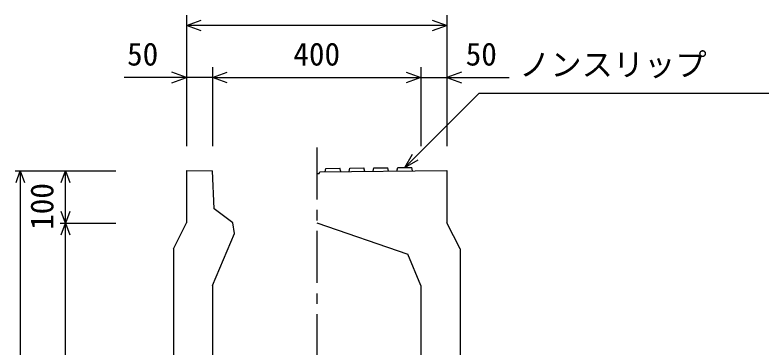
# Model space of a CAD drawing. Units: millimetres, scale not verified. Extents: x -16800 to 16800, y -5940 to 5940.
# Drawn here: x 8771 to 10218, y 3234 to 3873 of the extents above; entities that cross this region are included whole.
import ezdxf
from ezdxf.enums import TextEntityAlignment as Align

# ---------------------------------------------------------------- set-up
doc = ezdxf.new("R2010")
doc.units = ezdxf.units.MM
doc.header["$LTSCALE"] = 20
doc.linetypes.add('CHAIN1', pattern=[8, 5, -1, 1, -1])
for name, color, linetype, lineweight in [('0-0_DIM', 7, 'Continuous', 25), ('0-2_HATCH', 6, 'Continuous', 25), ('0-5_OUTLINE', 3, 'Continuous', 25)]:
    doc.layers.add(name, color=color, linetype=linetype, lineweight=lineweight)
doc.styles.add('ＭＳ ゴシック', font='')
doc.styles.get('ＭＳ ゴシック').set_extended_font_data('MS Gothic')

msp = doc.modelspace()

# ---------------------------------------------------------------- linework, layer by layer
at = {"layer": '0-0_DIM'}
for p, q in [((9100, 3872.67), (9100, 3620.93)), ((9600, 3872.67), (9600, 3620.93)), ((9600, 3852.67), (9100, 3852.67)), ((9150, 3772.67), (9150, 3620.93)), ((9550, 3772.67), (9550, 3620.93)), ((9100, 3752.67), (8980.34, 3752.67)), ((9150, 3752.67), (9100, 3752.67)), ((9150, 3752.67), (9550, 3752.67)), ((9550, 3752.67), (9600, 3752.67)), ((9600, 3752.67), (9719.66, 3752.67)), ((9518.95, 3580.16), (9661.16, 3722.37)), ((10218.05, 3722.37), (9661.16, 3722.37)), ((9518.95, 3580.16), (9533.95, 3606.14)), ((9518.95, 3580.16), (9544.93, 3595.15)), ((8770.8, 3573.97), (8964.13, 3573.97)), ((8780.8, 3573.97), (8780.8, 2723.97)), ((8867.46, 3473.47), (8867.46, 3573.97)), ((8857.46, 3473.47), (8964.13, 3473.47)), ((8867.46, 2773.97), (8867.46, 3473.47))]:
    msp.add_line(p, q, dxfattribs=at)
at = {"layer": '0-0_DIM', "linetype": 'CHAIN1'}
msp.add_line((9350, 3618.77), (9350, 2423.97), dxfattribs=at)
at = {"layer": '0-0_DIM'}
for points in [[(9128.23, 3842.41), (9100.04, 3852.67), (9128.23, 3862.94)], [(9571.85, 3862.94), (9600.04, 3852.67), (9571.85, 3842.41)], [(9071.81, 3742.41), (9100, 3752.67), (9071.81, 3762.94)], [(9178.19, 3742.41), (9150, 3752.67), (9178.19, 3762.94)], [(9521.88, 3762.94), (9550.08, 3752.67), (9521.88, 3742.41)], [(9628.12, 3762.94), (9599.92, 3752.67), (9628.12, 3742.41)], [(8772.59, 3551.41), (8780.8, 3573.97), (8789.01, 3551.41)], [(8859.26, 3551.41), (8867.46, 3573.97), (8875.67, 3551.41)], [(8875.67, 3496.02), (8867.46, 3473.47), (8859.26, 3496.02)], [(8859.26, 3450.91), (8867.46, 3473.47), (8875.67, 3450.91)]]:
    msp.add_lwpolyline(points, dxfattribs=at)
at = {"layer": '0-2_HATCH'}
for p, q in [((9366, 3572.13), (9367.45, 3578.64)), ((9367.45, 3578.64), (9394.45, 3578.91)), ((9396, 3572.43), (9394.45, 3578.91)), ((9412, 3572.59), (9413.45, 3579.1)), ((9413.45, 3579.1), (9440.45, 3579.37)), ((9442, 3572.88), (9440.45, 3579.37)), ((9458, 3573.05), (9459.45, 3579.56)), ((9459.45, 3579.56), (9486.45, 3579.83)), ((9488, 3573.35), (9486.45, 3579.83)), ((9504, 3573.51), (9505.45, 3580.02)), ((9505.45, 3580.02), (9532.45, 3580.29)), ((9534, 3573.81), (9532.45, 3580.29))]:
    msp.add_line(p, q, dxfattribs=at)
at = {"layer": '0-5_OUTLINE'}
for p, q in [((9100, 3574.47), (9150.02, 3573.97)), ((9100, 3574.47), (9100, 3473.97)), ((9153.02, 3501.09), (9150.02, 3573.97)), ((9356, 3572.03), (9600, 3574.47)), ((9600, 3574.47), (9600, 3473.97)), ((9189.02, 3473.97), (9153.02, 3501.09)), ((9075, 3423.97), (9100, 3473.97)), ((9192.02, 3453.97), (9189.02, 3473.97)), ((9350, 3473.97), (9524.79, 3413.97)), ((9625, 3423.97), (9600, 3473.97)), ((9150, 3353.97), (9192.02, 3453.97)), ((9075, 3423.97), (9075, 2723.97)), ((9625, 3423.97), (9625, 2723.97)), ((9550, 3353.97), (9524.79, 3413.97)), ((9150, 3353.97), (9150, 2723.97)), ((9550, 3353.97), (9550, 2723.97))]:
    msp.add_line(p, q, dxfattribs=at)
msp.add_lwpolyline([(9350, 3568.77), (9354.5, 3568.77), (9356, 3572.03)], dxfattribs=at)

# ---------------------------------------------------------------- texts
at = {"layer": '0-0_DIM', "style": 'ＭＳ ゴシック'}
for s, p in [('50', (8985.81, 3762.67)), ('400', (9305, 3762.67)), ('50', (9635.91, 3762.67)), ('ノンスリップ', (9738.47, 3742.55))]:
    msp.add_text(s, height=43.99, dxfattribs=at).set_placement(p, align=Align.BOTTOM_LEFT)
msp.add_text('100', height=43.99, rotation=90, dxfattribs=at).set_placement((8857.46, 3460.66), align=Align.BOTTOM_LEFT)

doc.saveas('drawing.dxf')
